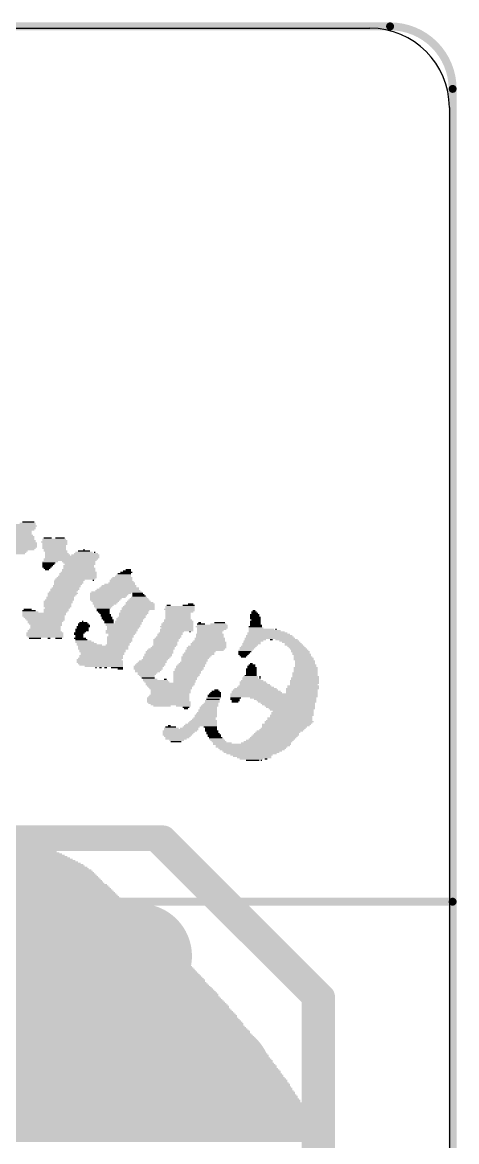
# Model space of a CAD drawing. Extents: x -28.6 to 28.6, y -39.6 to 14.1.
# Drawn here: x 21.62 to 28.56, y -3.84 to 14.06 of the extents above; entities that cross this region are included whole.
import ezdxf

# ---------------------------------------------------------------- set-up
doc = ezdxf.new("R2010")
doc.units = 0
for name, color, linetype in [('1', 12, 'CONTINUOUS'), ('16', 132, 'CONTINUOUS'), ('17', 110, 'CONTINUOUS'), ('20', 53, 'CONTINUOUS'), ('201', 6, 'CONTINUOUS'), ('21', 40, 'CONTINUOUS')]:
    doc.layers.add(name, color=color, linetype=linetype)

# ---------------------------------------------------------------- blocks, each defined once
blk = doc.blocks.new('ROUNDP')
at = {"const_width": 0.5}
blk.add_lwpolyline([(0, -0.25, 1), (0, 0.25, 1), (0, -0.25)], format="xyb", dxfattribs=at)
blk = doc.blocks.new('RECT')
blk.add_solid([(-0.5, -0.5), (0.5, -0.5), (-0.5, 0.5), (0.5, 0.5)])

msp = doc.modelspace()

# ---------------------------------------------------------------- linework, layer by layer
at = {"layer": '1', "const_width": 0.4064}
for points in [[(-25.4, 1.016), (23.749, 1.016)], [(23.749, 1.016), (26.289, -1.524)], [(26.289, -1.524), (26.289, -7.239)]]:
    msp.add_lwpolyline(points, dxfattribs=at)
at = {"layer": '1', "const_width": 0.2032}
for points in [[(23.8208, 1.0878, 1), (23.6772, 0.9442)], [(23.749, 0.9144, 1), (23.749, 1.1176)], [(26.3906, -1.524, 1), (26.1874, -1.524)], [(26.2172, -1.5958, 1), (26.3608, -1.4522)]]:
    msp.add_lwpolyline(points, format="xyb", dxfattribs=at)
at = {"layer": '16', "const_width": 0.4064}
for points in [[(-25.273, 1.016), (23.876, 1.016)], [(23.876, 1.016), (26.416, -1.524)], [(26.416, -1.524), (26.416, -5.842)]]:
    msp.add_lwpolyline(points, dxfattribs=at)
at = {"layer": '16', "const_width": 0.2032}
for points in [[(23.9478, 1.0878, 1), (23.8042, 0.9442)], [(23.876, 0.9144, 1), (23.876, 1.1176)], [(26.5176, -1.524, 1), (26.3144, -1.524)], [(26.3442, -1.5958, 1), (26.4878, -1.4522)]]:
    msp.add_lwpolyline(points, format="xyb", dxfattribs=at)
at = {"layer": '20'}
for p, q in [((-27.178, 13.97), (27.178, 13.97)), ((28.448, 12.7), (28.448, -11.557))]:
    msp.add_line(p, q, dxfattribs=at)
msp.add_arc((27.178, 12.7), 1.27, 0, 90, dxfattribs=at)
at = {"layer": '21', "const_width": 0.127}
for points in [[(27.5, 14), (-27.5, 14)], [(28.5, 0), (28.5, 13)], [(-28.5, 0), (28.5, 0)], [(28.5, -6.5), (28.5, 0)]]:
    msp.add_lwpolyline(points, dxfattribs=at)
at = {"layer": '21'}
for points, const_width in [([(27.5, 14.0318, 1), (27.5, 13.9682)], 0.0635), ([(28.5, 13, 0.4142), (27.5, 14)], 0.127), ([(27.5, 13.9682, 1), (27.5, 14.0318)], 0.0635), ([(28.5317, 13, 1), (28.4683, 13)], 0.0635), ([(28.4683, 13, 1), (28.5317, 13)], 0.0635), ([(28.5317, 0, 1), (28.4683, 0)], 0.0635), ([(28.4683, 0, 1), (28.5317, 0)], 0.0635), ([(28.5, -0.0318, 1), (28.5, 0.0318)], 0.0635)]:
    msp.add_lwpolyline(points, format="xyb", dxfattribs=dict(at, const_width=const_width))

# ---------------------------------------------------------------- block references
at = {"layer": '17', "xscale": 1.6764, "yscale": 1.6764, "rotation": 180}
for p in [(20.955, -0.87), (20.955, -0.87), (23.495, -0.87), (23.495, -0.87), (22.225, -2.78), (22.225, -2.78), (24.765, -2.78), (24.765, -2.78)]:
    msp.add_blockref('ROUNDP', p, dxfattribs=at)
at = {"layer": '201', "yscale": 0.0212, "rotation": 180}
for p, xscale in [((21.5797, 5.946), 0.4657), ((21.5903, 5.9883), 0.4868), ((21.5903, 5.9672), 0.4868), ((21.6114, 6.0095), 0.4868), ((21.5691, 5.9248), 0.4022), ((21.5691, 5.9037), 0.4022), ((21.6644, 6.0307), 0.3387), ((21.7067, 6.0518), 0.254), ((21.7173, 6.073), 0.1905), ((21.5691, 5.7555), 0.5291), ((21.5797, 5.7344), 0.5503), ((21.5797, 5.7767), 0.508), ((21.5797, 5.7978), 0.4657), ((21.5691, 5.8825), 0.4022), ((21.5903, 5.819), 0.4445), ((21.5903, 5.8613), 0.4022), ((21.6009, 5.8402), 0.4233), ((22.13, 5.7555), 0.4233), ((22.13, 5.7978), 0.381), ((22.1406, 5.7767), 0.4022), ((22.1406, 5.7344), 0.4022), ((22.0242, 5.819), 0.127), ((22.2253, 5.819), 0.1482), ((21.4527, 5.5862), 0.4656), ((21.4421, 5.565), 0.4445), ((21.5268, 5.6285), 0.5715), ((21.4739, 5.6074), 0.4657), ((21.5479, 5.6497), 0.5715), ((21.5585, 5.6709), 0.5926), ((21.5691, 5.7132), 0.5715), ((21.5691, 5.692), 0.5715), ((22.1406, 5.7132), 0.4022), ((22.13, 5.692), 0.381), ((22.13, 5.6709), 0.381), ((22.13, 5.6497), 0.381), ((22.1406, 5.6285), 0.3598), ((22.1512, 5.6074), 0.381), ((22.1723, 5.565), 0.381), ((22.1618, 5.5862), 0.3598), ((22.1829, 5.5439), 0.4021), ((22.6274, 5.5439), 0.4445), ((22.638, 5.565), 0.381), ((22.6062, 5.5862), 0.2752), ((22.6062, 5.6074), 0.1905), ((22.6062, 5.6285), 0.0212), ((22.7756, 5.5862), 0.0212), ((22.0665, 5.438), 0.254), ((22.0453, 5.4169), 0.2117), ((22.0348, 5.3957), 0.1905), ((22.0242, 5.3745), 0.1693), ((22.3946, 5.4804), 0.8678), ((22.384, 5.4592), 0.8466), ((22.4157, 5.5227), 0.8678), ((22.4157, 5.5015), 0.8678), ((22.5216, 5.438), 0.5291), ((22.5322, 5.4169), 0.508), ((22.5216, 5.3745), 0.4868), ((22.5427, 5.3957), 0.4868), ((22.0136, 5.3534), 0.1482), ((22.0136, 5.3322), 0.1058), ((22.0136, 5.311), 0.0635), ((22.4898, 5.184), 0.635), ((22.5004, 5.2052), 0.6138), ((22.511, 5.2475), 0.5926), ((22.511, 5.2264), 0.5926), ((22.5216, 5.2687), 0.5715), ((22.5216, 5.311), 0.5291), ((22.5216, 5.2899), 0.5291), ((22.5216, 5.3534), 0.4868), ((22.5322, 5.3322), 0.508), ((23.22, 5.184), 0.3175), ((23.2306, 5.2052), 0.254), ((23.2412, 5.2264), 0.2328), ((23.2518, 5.2475), 0.2117), ((23.2835, 5.2687), 0.1905), ((23.2941, 5.2899), 0.127), ((23.3153, 5.311), 0.0847), ((22.3099, 5.0147), 0.4445), ((22.3311, 5.057), 0.4445), ((22.3311, 5.0359), 0.4445), ((22.3734, 5.1417), 0.4868), ((22.3628, 5.1205), 0.4657), ((22.3628, 5.0994), 0.4657), ((22.3522, 5.0782), 0.4445), ((22.4687, 5.1629), 0.635), ((22.7544, 5.1417), 0.0212), ((23.1671, 5.0147), 0.635), ((23.1565, 5.0359), 0.5715), ((23.1671, 5.057), 0.5503), ((23.1777, 5.0782), 0.4868), ((23.2095, 5.0994), 0.4233), ((23.1989, 5.1417), 0.3598), ((23.2095, 5.1205), 0.381), ((23.2095, 5.1629), 0.3387), ((22.2147, 4.8242), 0.4656), ((22.2252, 4.8666), 0.4445), ((22.2252, 4.8454), 0.4445), ((22.2676, 4.9301), 0.4868), ((22.257, 4.9089), 0.4657), ((22.2464, 4.8877), 0.4445), ((22.2676, 4.9512), 0.4445), ((22.2993, 4.9935), 0.4657), ((22.2887, 4.9724), 0.4445), ((23.0296, 4.9301), 0.6561), ((23.0084, 4.9089), 0.6138), ((22.9978, 4.8877), 0.5926), ((22.9872, 4.8666), 0.5715), ((22.9555, 4.8454), 0.508), ((22.9449, 4.8242), 0.4868), ((23.1248, 4.9512), 0.8043), ((23.146, 4.9724), 0.7196), ((23.146, 4.9935), 0.6773), ((23.4846, 4.8242), 0.3387), ((23.4846, 4.8454), 0.2963), ((23.4846, 4.8666), 0.254), ((23.4635, 4.9301), 0.1693), ((23.474, 4.9089), 0.1905), ((23.4846, 4.8877), 0.2117), ((21.7279, 4.6549), 0.2117), ((21.7067, 4.6761), 0.127), ((22.1935, 4.8031), 0.4656), ((22.1935, 4.7819), 0.4656), ((22.1829, 4.7607), 0.4445), ((22.1829, 4.7396), 0.4445), ((22.1829, 4.7184), 0.4445), ((22.1618, 4.6761), 0.4022), ((22.1618, 4.6549), 0.4022), ((22.1829, 4.6972), 0.4021), ((22.9449, 4.8031), 0.4445), ((22.9449, 4.7819), 0.4022), ((22.9343, 4.7607), 0.381), ((22.9237, 4.7396), 0.3175), ((22.9131, 4.7184), 0.2963), ((22.9131, 4.6972), 0.254), ((22.9131, 4.6761), 0.2117), ((22.9131, 4.6549), 0.2117), ((23.4211, 4.6549), 0.4656), ((23.474, 4.6972), 0.5291), ((23.474, 4.6761), 0.5291), ((23.4846, 4.7184), 0.508), ((23.4952, 4.7396), 0.4868), ((23.4952, 4.7819), 0.4445), ((23.5058, 4.7607), 0.4656), ((23.4846, 4.8031), 0.381), ((24.1302, 4.6761), 0.4868), ((24.1408, 4.7184), 0.4656), ((24.1408, 4.6972), 0.4656), ((24.1408, 4.6549), 0.4656), ((23.9609, 4.7396), 0.0635), ((24.2783, 4.7396), 0.1905), ((24.3101, 4.7607), 0.0847), ((25.326, 4.6549), 0.0423), ((21.749, 4.6337), 0.254), ((21.9713, 4.6126), 0.6985), ((21.9713, 4.5914), 0.6985), ((21.9607, 4.5702), 0.6773), ((21.9713, 4.5491), 0.6561), ((21.9818, 4.5279), 0.635), ((21.9924, 4.5067), 0.6138), ((21.9924, 4.4856), 0.5715), ((22.1512, 4.6337), 0.381), ((22.5851, 4.4856), 0.0212), ((22.9237, 4.6337), 0.1905), ((22.9343, 4.6126), 0.1693), ((22.9555, 4.5914), 0.1693), ((22.9555, 4.5702), 0.1693), ((22.9766, 4.5491), 0.1693), ((22.9766, 4.5279), 0.1693), ((22.9978, 4.5067), 0.1693), ((23.0084, 4.4856), 0.1482), ((23.3259, 4.4856), 0.4445), ((23.347, 4.5279), 0.4445), ((23.3365, 4.5067), 0.4233), ((23.3682, 4.5491), 0.4445), ((23.4, 4.6126), 0.4657), ((23.3894, 4.5914), 0.4445), ((23.3788, 4.5702), 0.4233), ((23.4105, 4.6337), 0.4445), ((24.1196, 4.4856), 0.4657), ((24.109, 4.5067), 0.4445), ((24.1302, 4.6337), 0.4445), ((24.109, 4.6126), 0.4022), ((24.109, 4.5914), 0.4022), ((24.109, 4.5702), 0.4022), ((24.109, 4.5491), 0.4022), ((24.109, 4.5279), 0.4022), ((25.3366, 4.5914), 0.1482), ((25.3366, 4.5702), 0.1482), ((25.3472, 4.5491), 0.1693), ((25.3472, 4.5279), 0.1693), ((25.3472, 4.4856), 0.1693), ((25.326, 4.6337), 0.0847), ((25.3366, 4.6126), 0.1058), ((25.3578, 4.5067), 0.1482), ((21.9818, 4.2951), 0.5926), ((21.9818, 4.4644), 0.5503), ((21.9818, 4.3162), 0.5503), ((21.9713, 4.3374), 0.5291), ((21.9818, 4.3586), 0.508), ((21.9924, 4.4432), 0.5291), ((22.003, 4.4221), 0.508), ((21.9924, 4.4009), 0.4868), ((21.9924, 4.3797), 0.4868), ((22.5322, 4.2951), 0.1693), ((22.5745, 4.3586), 0.2117), ((22.5745, 4.3374), 0.2117), ((22.5533, 4.3162), 0.1693), ((22.5957, 4.4009), 0.2117), ((22.5851, 4.3797), 0.1905), ((22.6062, 4.4221), 0.1905), ((22.5957, 4.4432), 0.1693), ((22.5957, 4.4644), 0.127), ((23.0084, 4.4644), 0.1482), ((23.2412, 4.4432), 0.5715), ((23.2306, 4.4221), 0.5503), ((23.2095, 4.3374), 0.508), ((23.1989, 4.3162), 0.4868), ((23.1989, 4.2951), 0.4868), ((23.2412, 4.4009), 0.5291), ((23.2306, 4.3797), 0.508), ((23.22, 4.3586), 0.4868), ((23.3153, 4.4644), 0.4233), ((23.9926, 4.2951), 0.381), ((24.0878, 4.4009), 0.5292), ((24.0878, 4.3586), 0.5292), ((24.0878, 4.3374), 0.5292), ((24.0138, 4.3162), 0.381), ((24.0984, 4.4432), 0.508), ((24.0984, 4.4221), 0.508), ((24.0984, 4.3797), 0.508), ((24.109, 4.4644), 0.4868), ((24.2995, 4.3162), 0.0212), ((24.6487, 4.4009), 0.508), ((24.4794, 4.4432), 0.127), ((24.6593, 4.4221), 0.4868), ((24.6593, 4.3797), 0.4868), ((24.6487, 4.3586), 0.4657), ((24.617, 4.3162), 0.4022), ((24.617, 4.2951), 0.4022), ((24.6276, 4.3374), 0.4233), ((24.4582, 4.4644), 0.0423), ((24.7546, 4.4432), 0.254), ((24.7757, 4.4644), 0.1693), ((25.5377, 4.2951), 0.635), ((25.3472, 4.4009), 0.2117), ((25.3578, 4.3797), 0.2328), ((25.4425, 4.3586), 0.4022), ((25.4954, 4.3374), 0.508), ((25.5271, 4.3162), 0.5715), ((25.3472, 4.4644), 0.1693), ((25.3472, 4.4432), 0.1693), ((25.3578, 4.4221), 0.1905), ((25.6753, 4.3586), 0.0212), ((21.9818, 4.2739), 0.5926), ((21.9818, 4.2527), 0.5926), ((21.9924, 4.2316), 0.5715), ((21.8231, 4.2104), 0.1905), ((22.0453, 4.2104), 0.0423), ((22.2041, 4.2104), 0.1058), ((22.5427, 4.2104), 0.1905), ((22.5216, 4.2739), 0.1482), ((22.5322, 4.2527), 0.127), ((22.5322, 4.2316), 0.127), ((22.5639, 4.1892), 0.1905), ((22.5957, 4.1681), 0.254), ((22.6168, 4.1469), 0.2963), ((22.6486, 4.1258), 0.3175), ((23.1777, 4.2104), 0.4022), ((23.1777, 4.1892), 0.4022), ((23.1777, 4.1681), 0.4022), ((23.1671, 4.1469), 0.381), ((23.1565, 4.1258), 0.3598), ((23.1883, 4.2316), 0.4233), ((23.2095, 4.2739), 0.4233), ((23.1989, 4.2527), 0.4022), ((23.9185, 4.1892), 0.4022), ((23.9185, 4.1681), 0.4022), ((23.9079, 4.1469), 0.381), ((23.9079, 4.1258), 0.381), ((23.9397, 4.2104), 0.4022), ((23.9608, 4.2316), 0.4022), ((23.982, 4.2739), 0.4022), ((23.9714, 4.2527), 0.381), ((24.5958, 4.1258), 0.5715), ((24.6064, 4.1469), 0.5503), ((24.6064, 4.1681), 0.508), ((24.617, 4.2104), 0.4868), ((24.617, 4.1892), 0.4868), ((24.617, 4.2739), 0.4445), ((24.617, 4.2527), 0.4445), ((24.617, 4.2316), 0.4445), ((25.2837, 4.1258), 0.2963), ((25.3155, 4.1681), 0.3175), ((25.2943, 4.1469), 0.2752), ((25.58, 4.2104), 0.8043), ((25.3472, 4.1892), 0.3387), ((25.5694, 4.2527), 0.7408), ((25.58, 4.2316), 0.762), ((25.5589, 4.2739), 0.6773), ((25.6012, 4.1892), 0.0423), ((25.8446, 4.1892), 0.3598), ((25.8869, 4.1681), 0.3175), ((25.9187, 4.1469), 0.2963), ((25.9504, 4.1258), 0.2752), ((22.6909, 4.1046), 0.4022), ((22.9131, 4.0834), 0.8043), ((22.9131, 4.0623), 0.8043), ((22.9131, 4.0411), 0.8043), ((22.8814, 3.9353), 0.6985), ((22.9026, 4.0199), 0.7408), ((22.9026, 3.9988), 0.7408), ((22.9026, 3.9776), 0.6985), ((22.9026, 3.9564), 0.6985), ((23.146, 4.1046), 0.381), ((23.7915, 3.9564), 0.4445), ((23.7915, 3.9353), 0.4445), ((23.8127, 3.9988), 0.4445), ((23.8127, 3.9776), 0.4445), ((23.8233, 4.0199), 0.4233), ((23.8444, 4.0411), 0.4233), ((23.8656, 4.0623), 0.381), ((23.8868, 4.0834), 0.381), ((23.9079, 4.1046), 0.381), ((24.4371, 3.9564), 0.508), ((24.4159, 3.9353), 0.4657), ((24.4477, 3.9776), 0.4868), ((24.5323, 4.0199), 0.6138), ((24.4688, 3.9988), 0.4868), ((24.5641, 4.0623), 0.635), ((24.5535, 4.0411), 0.6138), ((24.5747, 4.0834), 0.6138), ((24.5958, 4.1046), 0.5715), ((25.1885, 4.0199), 0.2328), ((25.1779, 3.9988), 0.2117), ((25.1673, 3.9776), 0.1905), ((25.1567, 3.9564), 0.1693), ((25.2202, 4.0623), 0.254), ((25.2096, 4.0411), 0.2328), ((25.1567, 3.9353), 0.127), ((25.2414, 4.0834), 0.254), ((25.2625, 4.1046), 0.254), ((25.961, 4.1046), 0.2963), ((25.9928, 4.0834), 0.2752), ((26.0139, 4.0623), 0.2752), ((26.0351, 4.0411), 0.2752), ((26.0668, 3.9988), 0.2963), ((26.0563, 4.0199), 0.2752), ((26.0774, 3.9776), 0.2752), ((26.088, 3.9564), 0.2963), ((26.0986, 3.9353), 0.2752), ((22.8496, 3.8718), 0.7196), ((22.8602, 3.8506), 0.7408), ((22.8602, 3.8294), 0.7408), ((22.8708, 3.8929), 0.7196), ((22.8708, 3.8083), 0.7196), ((22.8814, 3.9141), 0.6985), ((22.8814, 3.7871), 0.6985), ((22.9237, 3.7659), 0.6138), ((23.6434, 3.7659), 0.4868), ((23.6645, 3.7871), 0.4868), ((23.6751, 3.8083), 0.4657), ((23.6963, 3.8294), 0.4657), ((23.7069, 3.8506), 0.4445), ((23.7386, 3.8718), 0.4233), ((23.7704, 3.9141), 0.4445), ((23.7598, 3.8929), 0.4233), ((24.3101, 3.7659), 0.4657), ((24.3207, 3.7871), 0.4445), ((24.3418, 3.8083), 0.4445), ((24.3524, 3.8294), 0.4233), ((24.3947, 3.9141), 0.4657), ((24.3842, 3.8929), 0.4445), ((24.3736, 3.8718), 0.4233), ((24.3736, 3.8506), 0.4233), ((25.1567, 3.9141), 0.0847), ((25.2837, 3.7659), 0.127), ((25.2943, 3.7871), 0.1058), ((25.2837, 3.8083), 0.0423), ((26.1092, 3.9141), 0.2963), ((26.1198, 3.8929), 0.3175), ((26.1198, 3.8718), 0.3175), ((26.1409, 3.8506), 0.3175), ((26.1409, 3.8294), 0.3175), ((26.1409, 3.8083), 0.3175), ((26.1515, 3.7871), 0.3387), ((26.1515, 3.7659), 0.3387), ((22.7967, 3.7448), 0.0212), ((22.8708, 3.7448), 0.0423), ((22.9555, 3.7448), 0.0423), ((23.1354, 3.7448), 0.1905), ((23.1883, 3.7236), 0.0847), ((23.6328, 3.7448), 0.4657), ((23.6328, 3.7236), 0.4657), ((23.6328, 3.7024), 0.4233), ((23.6222, 3.6813), 0.4021), ((23.6222, 3.6601), 0.3175), ((23.6116, 3.6389), 0.2963), ((23.6116, 3.6178), 0.254), ((23.6222, 3.5966), 0.2328), ((23.6328, 3.5754), 0.2117), ((24.236, 3.5966), 0.4022), ((24.2254, 3.5754), 0.381), ((24.2572, 3.6813), 0.4445), ((24.2572, 3.6601), 0.4445), ((24.2466, 3.6389), 0.4233), ((24.2466, 3.6178), 0.4233), ((24.2889, 3.7236), 0.4657), ((24.2783, 3.7024), 0.4445), ((24.2995, 3.7448), 0.4445), ((25.2625, 3.5754), 0.254), ((25.2731, 3.5966), 0.2328), ((25.2731, 3.6178), 0.1905), ((25.2837, 3.7236), 0.1693), ((25.2837, 3.7024), 0.1693), ((25.2837, 3.6813), 0.1693), ((25.2837, 3.6601), 0.1693), ((25.2837, 3.6389), 0.1693), ((25.2943, 3.7448), 0.1482), ((25.4213, 3.5966), 0.0212), ((25.4213, 3.5754), 0.0212), ((26.1409, 3.5754), 0.4445), ((26.1409, 3.6601), 0.4022), ((26.1409, 3.6389), 0.4022), ((26.1409, 3.6178), 0.4022), ((26.1515, 3.5966), 0.4233), ((26.1515, 3.7448), 0.381), ((26.1515, 3.7236), 0.381), ((26.1515, 3.7024), 0.381), ((26.1515, 3.6813), 0.381), ((23.6645, 3.5543), 0.2328), ((23.7492, 3.5331), 0.4022), ((23.7704, 3.5119), 0.4021), ((23.982, 3.4908), 0.7831), ((23.982, 3.4696), 0.7831), ((23.982, 3.4484), 0.7408), ((23.982, 3.4273), 0.6985), ((23.9926, 3.4061), 0.6773), ((23.9079, 3.5543), 0.0423), ((24.2254, 3.5543), 0.381), ((24.2148, 3.5331), 0.3598), ((24.2148, 3.5119), 0.3598), ((25.3472, 3.4061), 0.6773), ((25.3472, 3.4273), 0.5926), ((25.3366, 3.4484), 0.5291), ((25.3366, 3.4696), 0.4868), ((25.3049, 3.5119), 0.4233), ((25.3155, 3.4908), 0.4445), ((25.2943, 3.5331), 0.3598), ((25.2837, 3.5543), 0.2963), ((26.0986, 3.4061), 0.5292), ((26.1092, 3.4484), 0.508), ((26.1092, 3.4273), 0.508), ((26.1303, 3.5331), 0.4657), ((26.1303, 3.5119), 0.4657), ((26.1303, 3.4908), 0.4657), ((26.1198, 3.4696), 0.4445), ((26.1409, 3.5543), 0.4445), ((23.9503, 3.258), 0.6773), ((23.9503, 3.2368), 0.6773), ((23.9503, 3.2156), 0.6773), ((23.9609, 3.2791), 0.6561), ((23.9714, 3.3003), 0.635), ((23.9926, 3.3849), 0.635), ((23.9926, 3.3638), 0.635), ((23.9926, 3.3426), 0.635), ((23.982, 3.3214), 0.6138), ((24.6593, 3.2156), 0.2328), ((24.6699, 3.2368), 0.2117), ((24.6805, 3.258), 0.2328), ((24.6911, 3.3003), 0.2117), ((24.6911, 3.2791), 0.2117), ((24.7017, 3.3214), 0.1905), ((24.7122, 3.3426), 0.1693), ((24.7122, 3.3638), 0.127), ((24.7228, 3.3849), 0.0635), ((25.6435, 3.3214), 1.3969), ((25.6435, 3.3003), 1.3969), ((25.6435, 3.2791), 1.3969), ((25.0297, 3.258), 0.1693), ((25.0191, 3.2368), 0.1482), ((25.0297, 3.2156), 0.127), ((25.3578, 3.3638), 0.7831), ((25.3684, 3.3426), 0.8043), ((25.3472, 3.3849), 0.7196), ((25.7917, 3.258), 1.0583), ((25.8234, 3.2368), 0.9948), ((25.8446, 3.2156), 0.9525), ((26.088, 3.3849), 0.508), ((26.088, 3.3638), 0.508), ((26.088, 3.3426), 0.508), ((23.9608, 3.1945), 0.6985), ((23.9714, 3.1733), 0.6773), ((23.9926, 3.1521), 0.635), ((23.855, 3.131), 0.2752), ((24.1937, 3.131), 0.2328), ((24.236, 3.1098), 0.1058), ((24.236, 3.0886), 0.0635), ((24.5852, 3.0675), 0.2963), ((24.5852, 3.0463), 0.2963), ((24.5958, 3.1098), 0.2752), ((24.5958, 3.0886), 0.2752), ((24.617, 3.131), 0.2752), ((24.6276, 3.1521), 0.254), ((24.6382, 3.1733), 0.2328), ((24.6593, 3.1945), 0.2328), ((25.0191, 3.1945), 0.1058), ((25.8552, 3.1945), 0.9313), ((25.8658, 3.1733), 0.8678), ((25.8764, 3.1521), 0.8466), ((25.8975, 3.131), 0.8043), ((25.9081, 3.1098), 0.7831), ((25.9293, 3.0886), 0.7408), ((25.9293, 3.0675), 0.6985), ((25.9504, 3.0463), 0.6561), ((24.5006, 2.8558), 0.4656), ((24.5112, 2.877), 0.4445), ((24.5217, 2.8981), 0.4233), ((24.5217, 2.9193), 0.381), ((24.5323, 2.9405), 0.3598), ((24.5535, 2.9828), 0.3598), ((24.5535, 2.9616), 0.3598), ((24.5641, 3.004), 0.3387), ((24.5747, 3.0251), 0.3175), ((25.8869, 2.877), 0.7831), ((25.8764, 2.8558), 0.762), ((25.8869, 2.8981), 0.7408), ((25.8975, 2.9405), 0.7196), ((25.8975, 2.9193), 0.7196), ((25.9293, 2.9828), 0.6985), ((25.9187, 2.9616), 0.6773), ((25.9398, 3.0251), 0.6773), ((25.9398, 3.004), 0.6773), ((24.1408, 2.7288), 0.5503), ((24.1196, 2.7076), 0.508), ((24.109, 2.6865), 0.4868), ((24.1619, 2.75), 0.5503), ((24.0032, 2.7711), 0.2328), ((23.9926, 2.7923), 0.1693), ((23.9714, 2.8135), 0.0423), ((24.2889, 2.7711), 0.2963), ((24.3207, 2.7923), 0.2752), ((24.4688, 2.8135), 0.5291), ((24.4794, 2.8346), 0.508), ((24.6276, 2.7923), 0.2117), ((24.6487, 2.7288), 0.2117), ((24.6382, 2.7711), 0.1905), ((24.6382, 2.75), 0.1905), ((24.6699, 2.6865), 0.2117), ((24.6593, 2.7076), 0.1905), ((25.6859, 2.6865), 0.7196), ((25.707, 2.7076), 0.7196), ((25.7388, 2.7288), 0.7408), ((25.7705, 2.75), 0.7196), ((25.7917, 2.7711), 0.7196), ((25.834, 2.8135), 0.762), ((25.8446, 2.8346), 0.7831), ((25.8129, 2.7923), 0.7196), ((24.0984, 2.6653), 0.4656), ((24.0984, 2.6441), 0.4233), ((24.0984, 2.623), 0.381), ((24.0773, 2.6018), 0.3387), ((24.0878, 2.5806), 0.2328), ((24.0773, 2.5595), 0.1693), ((24.6911, 2.6653), 0.2117), ((24.6911, 2.6441), 0.2117), ((24.7122, 2.623), 0.2117), ((24.7228, 2.6018), 0.2328), ((24.744, 2.5806), 0.2328), ((24.7652, 2.5595), 0.2328), ((25.2943, 2.5171), 1.2488), ((24.8181, 2.5383), 0.2963), ((25.3049, 2.496), 1.1853), ((25.5165, 2.5383), 0.8043), ((25.5483, 2.5595), 0.7831), ((25.58, 2.5806), 0.762), ((25.6118, 2.6018), 0.7408), ((25.6329, 2.623), 0.7408), ((25.6541, 2.6441), 0.7408), ((25.6753, 2.6653), 0.7408), ((25.2837, 2.4748), 1.143), ((25.2943, 2.4537), 1.0795), ((25.2943, 2.4325), 1.0371), ((25.2943, 2.4113), 0.9525), ((25.2837, 2.3902), 0.889), ((25.2837, 2.369), 0.8043), ((25.2837, 2.3478), 0.6773), ((25.2943, 2.3267), 0.6138), ((25.326, 2.3055), 0.5503), ((25.2837, 2.2843), 0.381), ((25.3049, 2.2632), 0.2117), ((25.4425, 2.2632), 0.0212), ((25.5165, 2.2843), 0.0423), ((17.2407, 0.9085), 9.3553), ((17.2619, 0.8874), 9.3976), ((17.2195, 0.9297), 9.2706), ((17.209, 0.9509), 9.2071), ((17.1878, 0.972), 9.1225), ((17.1772, 0.9932), 9.059), ((17.156, 1.0144), 8.9743), ((17.3783, 0.7181), 9.9268), ((17.3677, 0.7392), 9.8633), ((17.3359, 0.7816), 9.7574), ((17.3571, 0.7604), 9.7998), ((17.3254, 0.8027), 9.6939), ((17.3042, 0.8239), 9.6093), ((17.2936, 0.845), 9.5458), ((17.283, 0.8662), 9.4823), ((17.4629, 0.5276), 10.4348), ((17.4629, 0.5487), 10.3924), ((17.4524, 0.5699), 10.3289), ((17.4524, 0.5911), 10.2866), ((17.4206, 0.6334), 10.1808), ((17.4418, 0.6122), 10.2231), ((17.41, 0.6546), 10.1173), ((17.3994, 0.6757), 10.0538), ((17.3889, 0.6969), 9.9903), ((17.4841, 0.3582), 10.7734), ((17.4841, 0.3794), 10.7311), ((17.4841, 0.4006), 10.6887), ((17.4841, 0.4217), 10.6464), ((17.4841, 0.4429), 10.6041), ((17.4841, 0.4641), 10.5617), ((17.4735, 0.5064), 10.4982), ((17.4841, 0.4852), 10.5194), ((17.5053, 0.1889), 11.1121), ((17.5053, 0.2101), 11.0697), ((17.5053, 0.2312), 11.0274), ((17.5053, 0.2524), 10.9851), ((17.5053, 0.2736), 10.9427), ((17.4947, 0.2947), 10.8792), ((17.4947, 0.3159), 10.8369), ((17.4947, 0.3371), 10.7946), ((17.5264, -0.0016), 11.493), ((17.5159, 0.0196), 11.4295), ((17.5159, 0.0407), 11.3872), ((17.5159, 0.0619), 11.3449), ((17.5159, 0.0831), 11.3026), ((17.5159, 0.1042), 11.2602), ((17.5159, 0.1254), 11.2179), ((17.5159, 0.1466), 11.1756), ((17.5159, 0.1677), 11.1332), ((17.537, -0.1709), 11.8105), ((17.537, -0.1497), 11.7682), ((17.537, -0.1286), 11.7259), ((17.537, -0.1074), 11.6835), ((17.537, -0.0862), 11.6412), ((17.537, -0.0651), 11.5989), ((17.537, -0.0439), 11.5565), ((17.537, -0.0227), 11.5142), ((17.5476, -0.3614), 12.2127), ((17.5476, -0.3402), 12.1704), ((17.5476, -0.3191), 12.128), ((17.5476, -0.2979), 12.0857), ((17.537, -0.2767), 12.0222), ((17.537, -0.2556), 11.9799), ((17.537, -0.2344), 11.9375), ((17.537, -0.2132), 11.8952), ((17.537, -0.1921), 11.8529), ((17.5476, -0.5307), 12.5513), ((17.5476, -0.5096), 12.509), ((17.5476, -0.4884), 12.4667), ((17.5476, -0.4672), 12.4243), ((17.5476, -0.4461), 12.382), ((17.5476, -0.4249), 12.3397), ((17.5476, -0.4037), 12.2973), ((17.5476, -0.3826), 12.255), ((17.537, -0.7212), 12.9535), ((17.5476, -0.7001), 12.89), ((17.5476, -0.6789), 12.8477), ((17.5476, -0.6577), 12.8053), ((17.5476, -0.6366), 12.763), ((17.5476, -0.6154), 12.7207), ((17.5476, -0.5942), 12.6783), ((17.5476, -0.5731), 12.636), ((17.5476, -0.5519), 12.5937), ((17.5159, -0.8905), 13.3345), ((17.5264, -0.8694), 13.271), ((17.5264, -0.8482), 13.2286), ((17.5264, -0.8271), 13.1863), ((17.537, -0.8059), 13.1228), ((17.537, -0.7847), 13.0805), ((17.537, -0.7636), 13.0381), ((17.537, -0.7424), 12.9958), ((17.4735, -1.081), 13.8001), ((17.4841, -1.0599), 13.7366), ((17.4841, -1.0387), 13.6943), ((17.4947, -1.0175), 13.6308), ((17.4947, -0.9964), 13.5885), ((17.5053, -0.9752), 13.525), ((17.5053, -0.954), 13.4826), ((17.5159, -0.9329), 13.4191), ((17.5159, -0.9117), 13.3768), ((0.0223, -1.2504), 49.0412), ((17.3465, -1.2292), 14.3504), ((17.3783, -1.208), 14.2446), ((17.41, -1.1869), 14.1388), ((17.4206, -1.1657), 14.0753), ((17.4418, -1.1445), 13.9906), ((17.4524, -1.1234), 13.9271), ((17.4629, -1.1022), 13.8636), ((0.0117, -1.4409), 49.401), ((0.0117, -1.4197), 49.3587), ((0.0117, -1.3985), 49.3164), ((0.0117, -1.3774), 49.274), ((0.0117, -1.3562), 49.2317), ((0.0117, -1.335), 49.1894), ((0.0117, -1.3139), 49.147), ((0.0117, -1.2927), 49.1047), ((0.0117, -1.2715), 49.0624), ((0.0117, -1.6102), 49.6973), ((0.0117, -1.589), 49.655), ((0.0117, -1.5679), 49.6127), ((0.0117, -1.5467), 49.5704), ((0.0117, -1.5255), 49.528), ((0.0117, -1.4832), 49.4857), ((0.0117, -1.5044), 49.4857), ((0.0117, -1.462), 49.4434), ((0.0117, -1.7795), 49.9937), ((0.0117, -1.7583), 49.9513), ((0.0117, -1.7372), 49.909), ((0.0117, -1.716), 49.8667), ((0.0117, -1.6737), 49.8243), ((0.0117, -1.6949), 49.8243), ((0.0117, -1.6525), 49.782), ((0.0117, -1.6314), 49.7397), ((0.0117, -1.9488), 50.29), ((0.0117, -1.97), 50.29), ((0.0117, -1.9277), 50.2477), ((0.0117, -1.9065), 50.2053), ((0.0117, -1.8853), 50.163), ((0.0117, -1.8642), 50.1207), ((0.0117, -1.8218), 50.0783), ((0.0117, -1.843), 50.0783), ((0.0117, -1.8007), 50.036), ((0.0117, -2.1393), 50.5863), ((0.0117, -2.1182), 50.544), ((0.0117, -2.0758), 50.5016), ((0.0117, -2.097), 50.5016), ((0.0117, -2.0547), 50.4593), ((0.0117, -2.0335), 50.417), ((0.0117, -2.0123), 50.3747), ((0.0117, -1.9912), 50.3323), ((0.0117, -2.3298), 50.8826), ((0.0117, -2.2875), 50.8403), ((0.0117, -2.3087), 50.8403), ((0.0117, -2.2663), 50.798), ((0.0117, -2.2452), 50.7556), ((0.0117, -2.224), 50.7133), ((0.0117, -2.1817), 50.671), ((0.0117, -2.2028), 50.671), ((0.0117, -2.1605), 50.6286), ((0.0117, -2.4992), 51.1366), ((0.0117, -2.4568), 51.0943), ((0.0117, -2.478), 51.0943), ((0.0117, -2.4357), 51.052), ((0.0117, -2.4145), 51.0096), ((0.0117, -2.3722), 50.9673), ((0.0117, -2.3933), 50.9673), ((0.0117, -2.351), 50.925), ((0.0117, -2.6896), 51.4329), ((0.0117, -2.6685), 51.3906), ((0.0117, -2.6261), 51.3483), ((0.0117, -2.6473), 51.3483), ((0.0117, -2.605), 51.3059), ((0.0117, -2.5838), 51.2636), ((0.0117, -2.5415), 51.2213), ((0.0117, -2.5626), 51.2213), ((0.0117, -2.5203), 51.179), ((0.0117, -2.859), 51.6869), ((0.0117, -2.8378), 51.6446), ((0.0117, -2.8166), 51.6023), ((0.0117, -2.7743), 51.5599), ((0.0117, -2.7955), 51.5599), ((0.0117, -2.7531), 51.5176), ((0.0117, -2.7108), 51.4753), ((0.0117, -2.732), 51.4753), ((0.0117, -3.0495), 51.9409), ((0.0117, -3.0283), 51.8986), ((0.0117, -2.986), 51.8563), ((0.0117, -3.0071), 51.8563), ((0.0117, -2.9648), 51.8139), ((0.0117, -2.9225), 51.7716), ((0.0117, -2.9436), 51.7716), ((0.0117, -2.9013), 51.7293), ((0.0117, -2.8801), 51.6869), ((0.0117, -3.2188), 52.1526), ((0.0117, -3.1765), 52.1103), ((0.0117, -3.1976), 52.1103), ((0.0117, -3.1553), 52.0679), ((0.0117, -3.113), 52.0256), ((0.0117, -3.1341), 52.0256), ((0.0117, -3.0918), 51.9833), ((0.0117, -3.0706), 51.9409), ((0.0117, -3.4093), 52.4066), ((0.0117, -3.3881), 52.3642), ((0.0117, -3.3458), 52.3219), ((0.0117, -3.367), 52.3219), ((0.0117, -3.3035), 52.2796), ((0.0117, -3.3246), 52.2796), ((0.0117, -3.2823), 52.2372), ((0.0117, -3.24), 52.1949), ((0.0117, -3.2611), 52.1949), ((0.0117, -3.5786), 52.6182), ((0.0117, -3.5574), 52.5759), ((0.0117, -3.5151), 52.5336), ((0.0117, -3.5363), 52.5336), ((0.0117, -3.4728), 52.4912), ((0.0117, -3.4939), 52.4912), ((0.0117, -3.4516), 52.4489), ((0.0117, -3.4304), 52.4066), ((0.0117, -3.7691), 52.8299), ((0.0117, -3.7268), 52.7876), ((0.0117, -3.7479), 52.7876), ((0.0117, -3.6844), 52.7452), ((0.0117, -3.7056), 52.7452), ((0.0117, -3.6633), 52.7029), ((0.0117, -3.6209), 52.6606), ((0.0117, -3.6421), 52.6606), ((0.0117, -3.5998), 52.6182), ((0.0117, -3.8326), 52.9146), ((0.0117, -3.8114), 52.8722), ((0.0117, -3.7903), 52.8299)]:
    msp.add_blockref('RECT', p, dxfattribs=dict(at, xscale=xscale))

doc.saveas('drawing.dxf')
